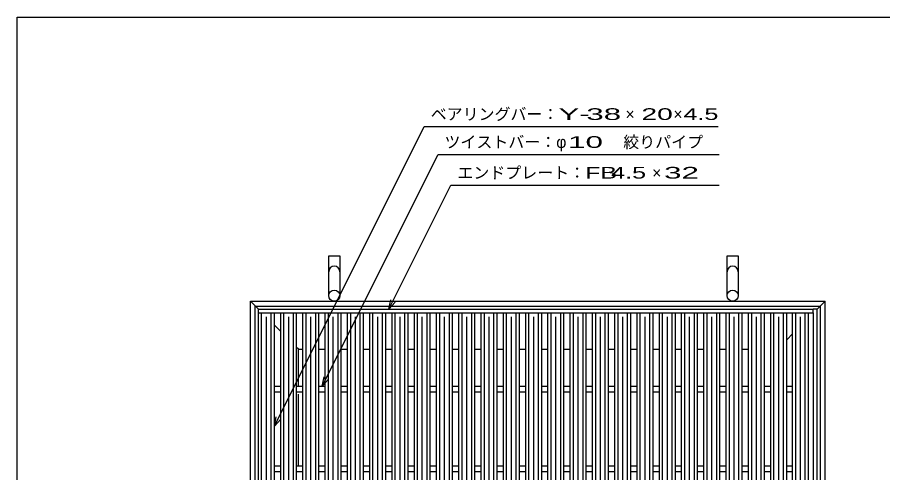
# Model space of a CAD drawing. Units: millimetres, scale not verified. Extents: x -1456 to 1379, y -1028 to 847.
# Drawn here: x -1389 to -305, y 276 to 847 of the extents above; entities that cross this region are included whole.
import ezdxf
from ezdxf.enums import TextEntityAlignment as Align

# ---------------------------------------------------------------- set-up
doc = ezdxf.new("R2010")
doc.units = ezdxf.units.MM
doc.header["$LTSCALE"] = 8
for name, color, linetype, lineweight in [('0_2', 150, 'Continuous', 25), ('16', 3, 'Continuous', 25), ('17', 3, 'Continuous', 25), ('19', 6, 'Continuous', 25), ('22', 4, 'Continuous', 25)]:
    doc.layers.add(name, color=color, linetype=linetype, lineweight=lineweight)
doc.styles.add('ベクトル', font='')
doc.styles.get('ベクトル').set_extended_font_data('ベクトル')

msp = doc.modelspace()

# ---------------------------------------------------------------- linework, layer by layer
at = {"layer": '0_2'}
for p, q in [((-1388.8, -912.8), (-1388.8, 847.2)), ((-1388.8, 847.2), (1379.2, 847.2))]:
    msp.add_line(p, q, dxfattribs=at)
at = {"layer": '16'}
for p, q in [((-1086.8, 481.2), (-391.8, 481.2)), ((-1086.8, 476.7), (-1086.8, 481.2)), ((-391.8, 476.7), (-391.8, 481.2)), ((-1086.8, 476.7), (-391.8, 476.7)), ((-1086.8, -214.3), (-1086.8, 476.7)), ((-1086.8, 476.7), (-1066.8, 476.7)), ((-1082.8, -214.3), (-1082.8, 476.7)), ((-1076.8, -209.3), (-1076.8, 471.7)), ((-1070.8, -214.3), (-1070.8, 476.7)), ((-1066.8, -214.3), (-1066.8, 476.7)), ((-1058.9, -214.3), (-1058.9, 476.7)), ((-1058.9, 476.7), (-1038.9, 476.7)), ((-1054.9, -214.3), (-1054.9, 476.7)), ((-1048.9, -209.3), (-1048.9, 471.7)), ((-1042.9, -214.3), (-1042.9, 476.7)), ((-1038.9, -214.3), (-1038.9, 476.7)), ((-1031, -214.3), (-1031, 476.7)), ((-1031, 476.7), (-1011, 476.7)), ((-1027, -214.3), (-1027, 476.7)), ((-1021, -209.3), (-1021, 471.7)), ((-1015, -214.3), (-1015, 476.7)), ((-1011, -214.3), (-1011, 476.7)), ((-1003.1, -214.3), (-1003.1, 476.7)), ((-1003.1, 476.7), (-983.1, 476.7)), ((-999.1, -214.3), (-999.1, 476.7)), ((-993.1, -209.3), (-993.1, 471.7)), ((-987.1, -214.3), (-987.1, 476.7)), ((-983.1, -214.3), (-983.1, 476.7)), ((-975.2, -214.3), (-975.2, 476.7)), ((-975.2, 476.7), (-955.2, 476.7)), ((-971.2, -214.3), (-971.2, 476.7)), ((-965.2, -209.3), (-965.2, 471.7)), ((-959.2, -214.3), (-959.2, 476.7)), ((-955.2, -214.3), (-955.2, 476.7)), ((-947.3, -214.3), (-947.3, 476.7)), ((-947.3, 476.7), (-927.3, 476.7)), ((-943.3, -214.3), (-943.3, 476.7)), ((-937.3, -209.3), (-937.3, 471.7)), ((-931.3, -214.3), (-931.3, 476.7)), ((-927.3, -214.3), (-927.3, 476.7)), ((-919.4, -214.3), (-919.4, 476.7)), ((-919.4, 476.7), (-899.4, 476.7)), ((-915.4, -214.3), (-915.4, 476.7)), ((-909.4, -209.3), (-909.4, 471.7)), ((-903.4, -214.3), (-903.4, 476.7)), ((-899.4, -214.3), (-899.4, 476.7)), ((-891.5, -214.3), (-891.5, 476.7)), ((-891.5, 476.7), (-871.5, 476.7)), ((-887.5, -214.3), (-887.5, 476.7)), ((-881.5, -209.3), (-881.5, 471.7)), ((-875.5, -214.3), (-875.5, 476.7)), ((-871.5, -214.3), (-871.5, 476.7)), ((-863.6, -214.3), (-863.6, 476.7)), ((-863.6, 476.7), (-843.6, 476.7)), ((-859.6, -214.3), (-859.6, 476.7)), ((-853.6, -209.3), (-853.6, 471.7)), ((-847.6, -214.3), (-847.6, 476.7)), ((-843.6, -214.3), (-843.6, 476.7)), ((-835.7, -214.3), (-835.7, 476.7)), ((-835.7, 476.7), (-815.7, 476.7)), ((-831.7, -214.3), (-831.7, 476.7)), ((-825.7, -209.3), (-825.7, 471.7)), ((-819.7, -214.3), (-819.7, 476.7)), ((-815.7, -214.3), (-815.7, 476.7)), ((-807.8, -214.3), (-807.8, 476.7)), ((-807.8, 476.7), (-787.8, 476.7)), ((-803.8, -214.3), (-803.8, 476.7)), ((-797.8, -209.3), (-797.8, 471.7)), ((-791.8, -214.3), (-791.8, 476.7)), ((-787.8, -214.3), (-787.8, 476.7)), ((-779.9, -214.3), (-779.9, 476.7)), ((-779.9, 476.7), (-759.9, 476.7)), ((-775.9, -214.3), (-775.9, 476.7)), ((-769.9, -209.3), (-769.9, 471.7)), ((-763.9, -214.3), (-763.9, 476.7)), ((-759.9, -214.3), (-759.9, 476.7)), ((-752, -214.3), (-752, 476.7)), ((-752, 476.7), (-732, 476.7)), ((-748, -214.3), (-748, 476.7)), ((-742, -209.3), (-742, 471.7)), ((-736, -214.3), (-736, 476.7)), ((-732, -214.3), (-732, 476.7)), ((-724.1, -214.3), (-724.1, 476.7)), ((-724.1, 476.7), (-704.1, 476.7)), ((-720.1, -214.3), (-720.1, 476.7)), ((-714.1, -209.3), (-714.1, 471.7)), ((-708.1, -214.3), (-708.1, 476.7)), ((-704.1, -214.3), (-704.1, 476.7)), ((-696.2, -214.3), (-696.2, 476.7)), ((-696.2, 476.7), (-676.2, 476.7)), ((-692.2, -214.3), (-692.2, 476.7)), ((-686.2, -209.3), (-686.2, 471.7)), ((-680.2, -214.3), (-680.2, 476.7)), ((-676.2, -214.3), (-676.2, 476.7)), ((-668.3, -214.3), (-668.3, 476.7)), ((-668.3, 476.7), (-648.3, 476.7)), ((-664.3, -214.3), (-664.3, 476.7)), ((-658.3, -209.3), (-658.3, 471.7)), ((-652.3, -214.3), (-652.3, 476.7)), ((-648.3, -214.3), (-648.3, 476.7)), ((-640.4, -214.3), (-640.4, 476.7)), ((-640.4, 476.7), (-620.4, 476.7)), ((-636.4, -214.3), (-636.4, 476.7)), ((-630.4, -209.3), (-630.4, 471.7)), ((-624.4, -214.3), (-624.4, 476.7)), ((-620.4, -214.3), (-620.4, 476.7)), ((-612.5, -214.3), (-612.5, 476.7)), ((-612.5, 476.7), (-592.5, 476.7)), ((-608.5, -214.3), (-608.5, 476.7)), ((-602.5, -209.3), (-602.5, 471.7)), ((-596.5, -214.3), (-596.5, 476.7)), ((-592.5, -214.3), (-592.5, 476.7)), ((-584.6, -214.3), (-584.6, 476.7)), ((-584.6, 476.7), (-564.6, 476.7)), ((-580.6, -214.3), (-580.6, 476.7)), ((-574.6, -209.3), (-574.6, 471.7)), ((-568.6, -214.3), (-568.6, 476.7)), ((-564.6, -214.3), (-564.6, 476.7)), ((-556.7, -214.3), (-556.7, 476.7)), ((-556.7, 476.7), (-536.7, 476.7)), ((-552.7, -214.3), (-552.7, 476.7)), ((-546.7, -209.3), (-546.7, 471.7)), ((-540.7, -214.3), (-540.7, 476.7)), ((-536.7, -214.3), (-536.7, 476.7)), ((-528.8, -214.3), (-528.8, 476.7)), ((-528.8, 476.7), (-508.8, 476.7)), ((-524.8, -214.3), (-524.8, 476.7)), ((-518.8, -209.3), (-518.8, 471.7)), ((-512.8, -214.3), (-512.8, 476.7)), ((-508.8, -214.3), (-508.8, 476.7)), ((-500.9, -214.3), (-500.9, 476.7)), ((-500.9, 476.7), (-480.9, 476.7)), ((-496.9, -214.3), (-496.9, 476.7)), ((-490.9, -209.3), (-490.9, 471.7)), ((-484.9, -214.3), (-484.9, 476.7)), ((-480.9, -214.3), (-480.9, 476.7)), ((-473, -214.3), (-473, 476.7)), ((-473, 476.7), (-453, 476.7)), ((-469, -214.3), (-469, 476.7)), ((-463, -209.3), (-463, 471.7)), ((-457, -214.3), (-457, 476.7)), ((-453, -214.3), (-453, 476.7)), ((-445.1, -214.3), (-445.1, 476.7)), ((-445.1, 476.7), (-425.1, 476.7)), ((-441.1, -214.3), (-441.1, 476.7)), ((-435.1, -209.3), (-435.1, 471.7)), ((-429.1, -214.3), (-429.1, 476.7)), ((-425.1, -214.3), (-425.1, 476.7)), ((-417.8, -214.3), (-417.8, 476.7)), ((-417.8, 476.7), (-391.8, 476.7)), ((-413.8, -214.3), (-413.8, 476.7)), ((-407.8, -209.3), (-407.8, 471.7)), ((-401.8, -214.3), (-401.8, 476.7)), ((-397.8, -214.3), (-397.8, 476.7)), ((-1066.8, 384.7), (-1058.9, 384.7)), ((-1038.9, 384.7), (-1031, 384.7)), ((-1011, 384.7), (-1003.1, 384.7)), ((-983.1, 384.7), (-975.2, 384.7)), ((-955.2, 384.7), (-947.3, 384.7)), ((-927.3, 384.7), (-919.4, 384.7)), ((-899.4, 384.7), (-891.5, 384.7)), ((-871.5, 384.7), (-863.6, 384.7)), ((-843.6, 384.7), (-835.7, 384.7)), ((-815.7, 384.7), (-807.8, 384.7)), ((-787.8, 384.7), (-779.9, 384.7)), ((-759.9, 384.7), (-752, 384.7)), ((-732, 384.7), (-724.1, 384.7)), ((-704.1, 384.7), (-696.2, 384.7)), ((-676.2, 384.7), (-668.3, 384.7)), ((-648.3, 384.7), (-640.4, 384.7)), ((-620.4, 384.7), (-612.5, 384.7)), ((-592.5, 384.7), (-584.6, 384.7)), ((-564.6, 384.7), (-556.7, 384.7)), ((-536.7, 384.7), (-528.8, 384.7)), ((-508.8, 384.7), (-500.9, 384.7)), ((-480.9, 384.7), (-473, 384.7)), ((-453, 384.7), (-445.1, 384.7)), ((-425.1, 384.7), (-417.8, 384.7)), ((-1066.8, 377.7), (-1058.9, 377.7)), ((-1038.9, 377.7), (-1031, 377.7)), ((-1011, 377.7), (-1003.1, 377.7)), ((-983.1, 377.7), (-975.2, 377.7)), ((-955.2, 377.7), (-947.3, 377.7)), ((-927.3, 377.7), (-919.4, 377.7)), ((-899.4, 377.7), (-891.5, 377.7)), ((-871.5, 377.7), (-863.6, 377.7)), ((-843.6, 377.7), (-835.7, 377.7)), ((-815.7, 377.7), (-807.8, 377.7)), ((-787.8, 377.7), (-779.9, 377.7)), ((-759.9, 377.7), (-752, 377.7)), ((-732, 377.7), (-724.1, 377.7)), ((-704.1, 377.7), (-696.2, 377.7)), ((-676.2, 377.7), (-668.3, 377.7)), ((-648.3, 377.7), (-640.4, 377.7)), ((-620.4, 377.7), (-612.5, 377.7)), ((-592.5, 377.7), (-584.6, 377.7)), ((-564.6, 377.7), (-556.7, 377.7)), ((-536.7, 377.7), (-528.8, 377.7)), ((-508.8, 377.7), (-500.9, 377.7)), ((-480.9, 377.7), (-473, 377.7)), ((-453, 377.7), (-445.1, 377.7)), ((-425.1, 377.7), (-417.8, 377.7)), ((-1066.8, 284.7), (-1058.9, 284.7)), ((-1038.9, 284.7), (-1031, 284.7)), ((-1011, 284.7), (-1003.1, 284.7)), ((-983.1, 284.7), (-975.2, 284.7)), ((-955.2, 284.7), (-947.3, 284.7)), ((-927.3, 284.7), (-919.4, 284.7)), ((-899.4, 284.7), (-891.5, 284.7)), ((-871.5, 284.7), (-863.6, 284.7)), ((-843.6, 284.7), (-835.7, 284.7)), ((-815.7, 284.7), (-807.8, 284.7)), ((-787.8, 284.7), (-779.9, 284.7)), ((-759.9, 284.7), (-752, 284.7)), ((-732, 284.7), (-724.1, 284.7)), ((-704.1, 284.7), (-696.2, 284.7)), ((-676.2, 284.7), (-668.3, 284.7)), ((-648.3, 284.7), (-640.4, 284.7)), ((-620.4, 284.7), (-612.5, 284.7)), ((-592.5, 284.7), (-584.6, 284.7)), ((-564.6, 284.7), (-556.7, 284.7)), ((-536.7, 284.7), (-528.8, 284.7)), ((-508.8, 284.7), (-500.9, 284.7)), ((-480.9, 284.7), (-473, 284.7)), ((-453, 284.7), (-445.1, 284.7)), ((-425.1, 284.7), (-417.8, 284.7)), ((-1066.8, 277.7), (-1058.9, 277.7)), ((-1038.9, 277.7), (-1031, 277.7)), ((-1011, 277.7), (-1003.1, 277.7)), ((-983.1, 277.7), (-975.2, 277.7)), ((-955.2, 277.7), (-947.3, 277.7)), ((-927.3, 277.7), (-919.4, 277.7)), ((-899.4, 277.7), (-891.5, 277.7)), ((-871.5, 277.7), (-863.6, 277.7)), ((-843.6, 277.7), (-835.7, 277.7)), ((-815.7, 277.7), (-807.8, 277.7)), ((-787.8, 277.7), (-779.9, 277.7)), ((-759.9, 277.7), (-752, 277.7)), ((-732, 277.7), (-724.1, 277.7)), ((-704.1, 277.7), (-696.2, 277.7)), ((-676.2, 277.7), (-668.3, 277.7)), ((-648.3, 277.7), (-640.4, 277.7)), ((-620.4, 277.7), (-612.5, 277.7)), ((-592.5, 277.7), (-584.6, 277.7)), ((-564.6, 277.7), (-556.7, 277.7)), ((-536.7, 277.7), (-528.8, 277.7)), ((-508.8, 277.7), (-500.9, 277.7)), ((-480.9, 277.7), (-473, 277.7)), ((-453, 277.7), (-445.1, 277.7)), ((-425.1, 277.7), (-417.8, 277.7))]:
    msp.add_line(p, q, dxfattribs=at)
at = {"layer": '17'}
for p, q in [((-386.8, 481.2), (-391.8, 481.2)), ((-386.8, -218.8), (-386.8, 481.2)), ((-391.8, 476.7), (-391.8, -214.3))]:
    msp.add_line(p, q, dxfattribs=at)
at = {"layer": '19'}
for p, q in [((-998.8, 498.2), (-998.8, 548.2)), ((-998.8, 548.2), (-984.8, 548.2)), ((-984.8, 548.2), (-984.8, 498.2)), ((-499.8, 498.2), (-499.8, 548.2)), ((-499.8, 548.2), (-485.8, 548.2)), ((-485.8, 548.2), (-485.8, 498.2)), ((-1096.8, 491.2), (-376.8, 491.2)), ((-1096.8, -228.8), (-1096.8, 491.2)), ((-1086.8, 481.2), (-1096.8, 491.2)), ((-386.8, 481.2), (-376.8, 491.2)), ((-376.8, -228.8), (-376.8, 491.2)), ((-1090.8, 485.2), (-382.8, 485.2)), ((-1090.8, -222.8), (-1090.8, 485.2)), ((-382.8, -222.8), (-382.8, 485.2)), ((-1058.9, 453.3), (-1066.8, 461.2)), ((-425.1, 442.9), (-417.8, 450.2)), ((-1036.8, 431.2), (-1038.9, 433.3)), ((-1036.8, 431.2), (-1031, 431.2)), ((-1036.8, 384.7), (-1036.8, 431.2)), ((-1011, 431.2), (-1003.1, 431.2)), ((-983.1, 431.2), (-975.2, 431.2)), ((-955.2, 431.2), (-947.3, 431.2)), ((-927.3, 431.2), (-919.4, 431.2)), ((-899.4, 431.2), (-891.5, 431.2)), ((-871.5, 431.2), (-863.6, 431.2)), ((-843.6, 431.2), (-835.7, 431.2)), ((-815.7, 431.2), (-807.8, 431.2)), ((-787.8, 431.2), (-779.9, 431.2)), ((-759.9, 431.2), (-752, 431.2)), ((-732, 431.2), (-724.1, 431.2)), ((-704.1, 431.2), (-696.2, 431.2)), ((-676.2, 431.2), (-668.3, 431.2)), ((-648.3, 431.2), (-640.4, 431.2)), ((-620.4, 431.2), (-612.5, 431.2)), ((-592.5, 431.2), (-584.6, 431.2)), ((-564.6, 431.2), (-556.7, 431.2)), ((-536.7, 431.2), (-528.8, 431.2)), ((-508.8, 431.2), (-500.9, 431.2)), ((-480.9, 431.2), (-473, 431.2)), ((-1036.8, 284.7), (-1036.8, 374.7))]:
    msp.add_line(p, q, dxfattribs=at)
for centre in [(-991.8, 498.2), (-492.8, 498.2)]:
    msp.add_circle(centre, 7, dxfattribs=at)
for centre in [(-991.8, 528.2), (-492.8, 528.2)]:
    msp.add_arc(centre, 7, 0, 180, dxfattribs=at)
at = {"layer": '22'}
for p, q in [((-1066.8, 334.7), (-879.05, 710.2)), ((-879.05, 710.2), (-511.05, 710.2)), ((-1007.05, 384.7), (-861.8, 675.2)), ((-861.8, 675.2), (-509.8, 675.2)), ((-923.35, 481.2), (-845.6, 636.7)), ((-845.6, 636.7), (-509.6, 636.7)), ((-923.35, 481.2), (-920.95, 492.88)), ((-923.35, 481.2), (-915.35, 490)), ((-1007.05, 384.7), (-1004.65, 396.38)), ((-1007.05, 384.7), (-999.05, 393.5)), ((-1066.8, 334.7), (-1064.4, 346.38)), ((-1066.8, 334.7), (-1058.8, 343.5))]:
    msp.add_line(p, q, dxfattribs=at)

# ---------------------------------------------------------------- texts
at = {"layer": '22', "color": 2, "style": 'ベクトル'}
for s, p in [('ベアリングバー：', (-871.05, 725.8)), ('×', (-627.05, 725.8)), ('×', (-567.05, 725.8)), ('ツイストバー：', (-853.8, 690.8)), ('φ', (-713.8, 690.8)), ('絞りパイプ', (-629.8, 690.8)), ('エンドプレート：', (-837.6, 652.3)), ('×', (-593.6, 652.3))]:
    msp.add_text(s, height=14.66, dxfattribs=at).set_placement(p, align=Align.MIDDLE_LEFT)
for s, width, p in [('Y-', 2, (-711.05, 725.8)), (' 38 ', 2, (-687.05, 725.8)), ('20', 1.8, (-607.05, 725.8)), (' 4.5 ', 1.6, (-563.05, 725.8)), (' 10 ', 2, (-709.8, 690.8)), ('FB', 1.6, (-677.6, 652.3)), (' 4.5 ', 1.6, (-653.6, 652.3)), (' 32 ', 2, (-589.6, 652.3))]:
    msp.add_text(s, height=14.66, dxfattribs=dict(at, width=width)).set_placement(p, align=Align.MIDDLE_LEFT)

doc.saveas('drawing.dxf')
